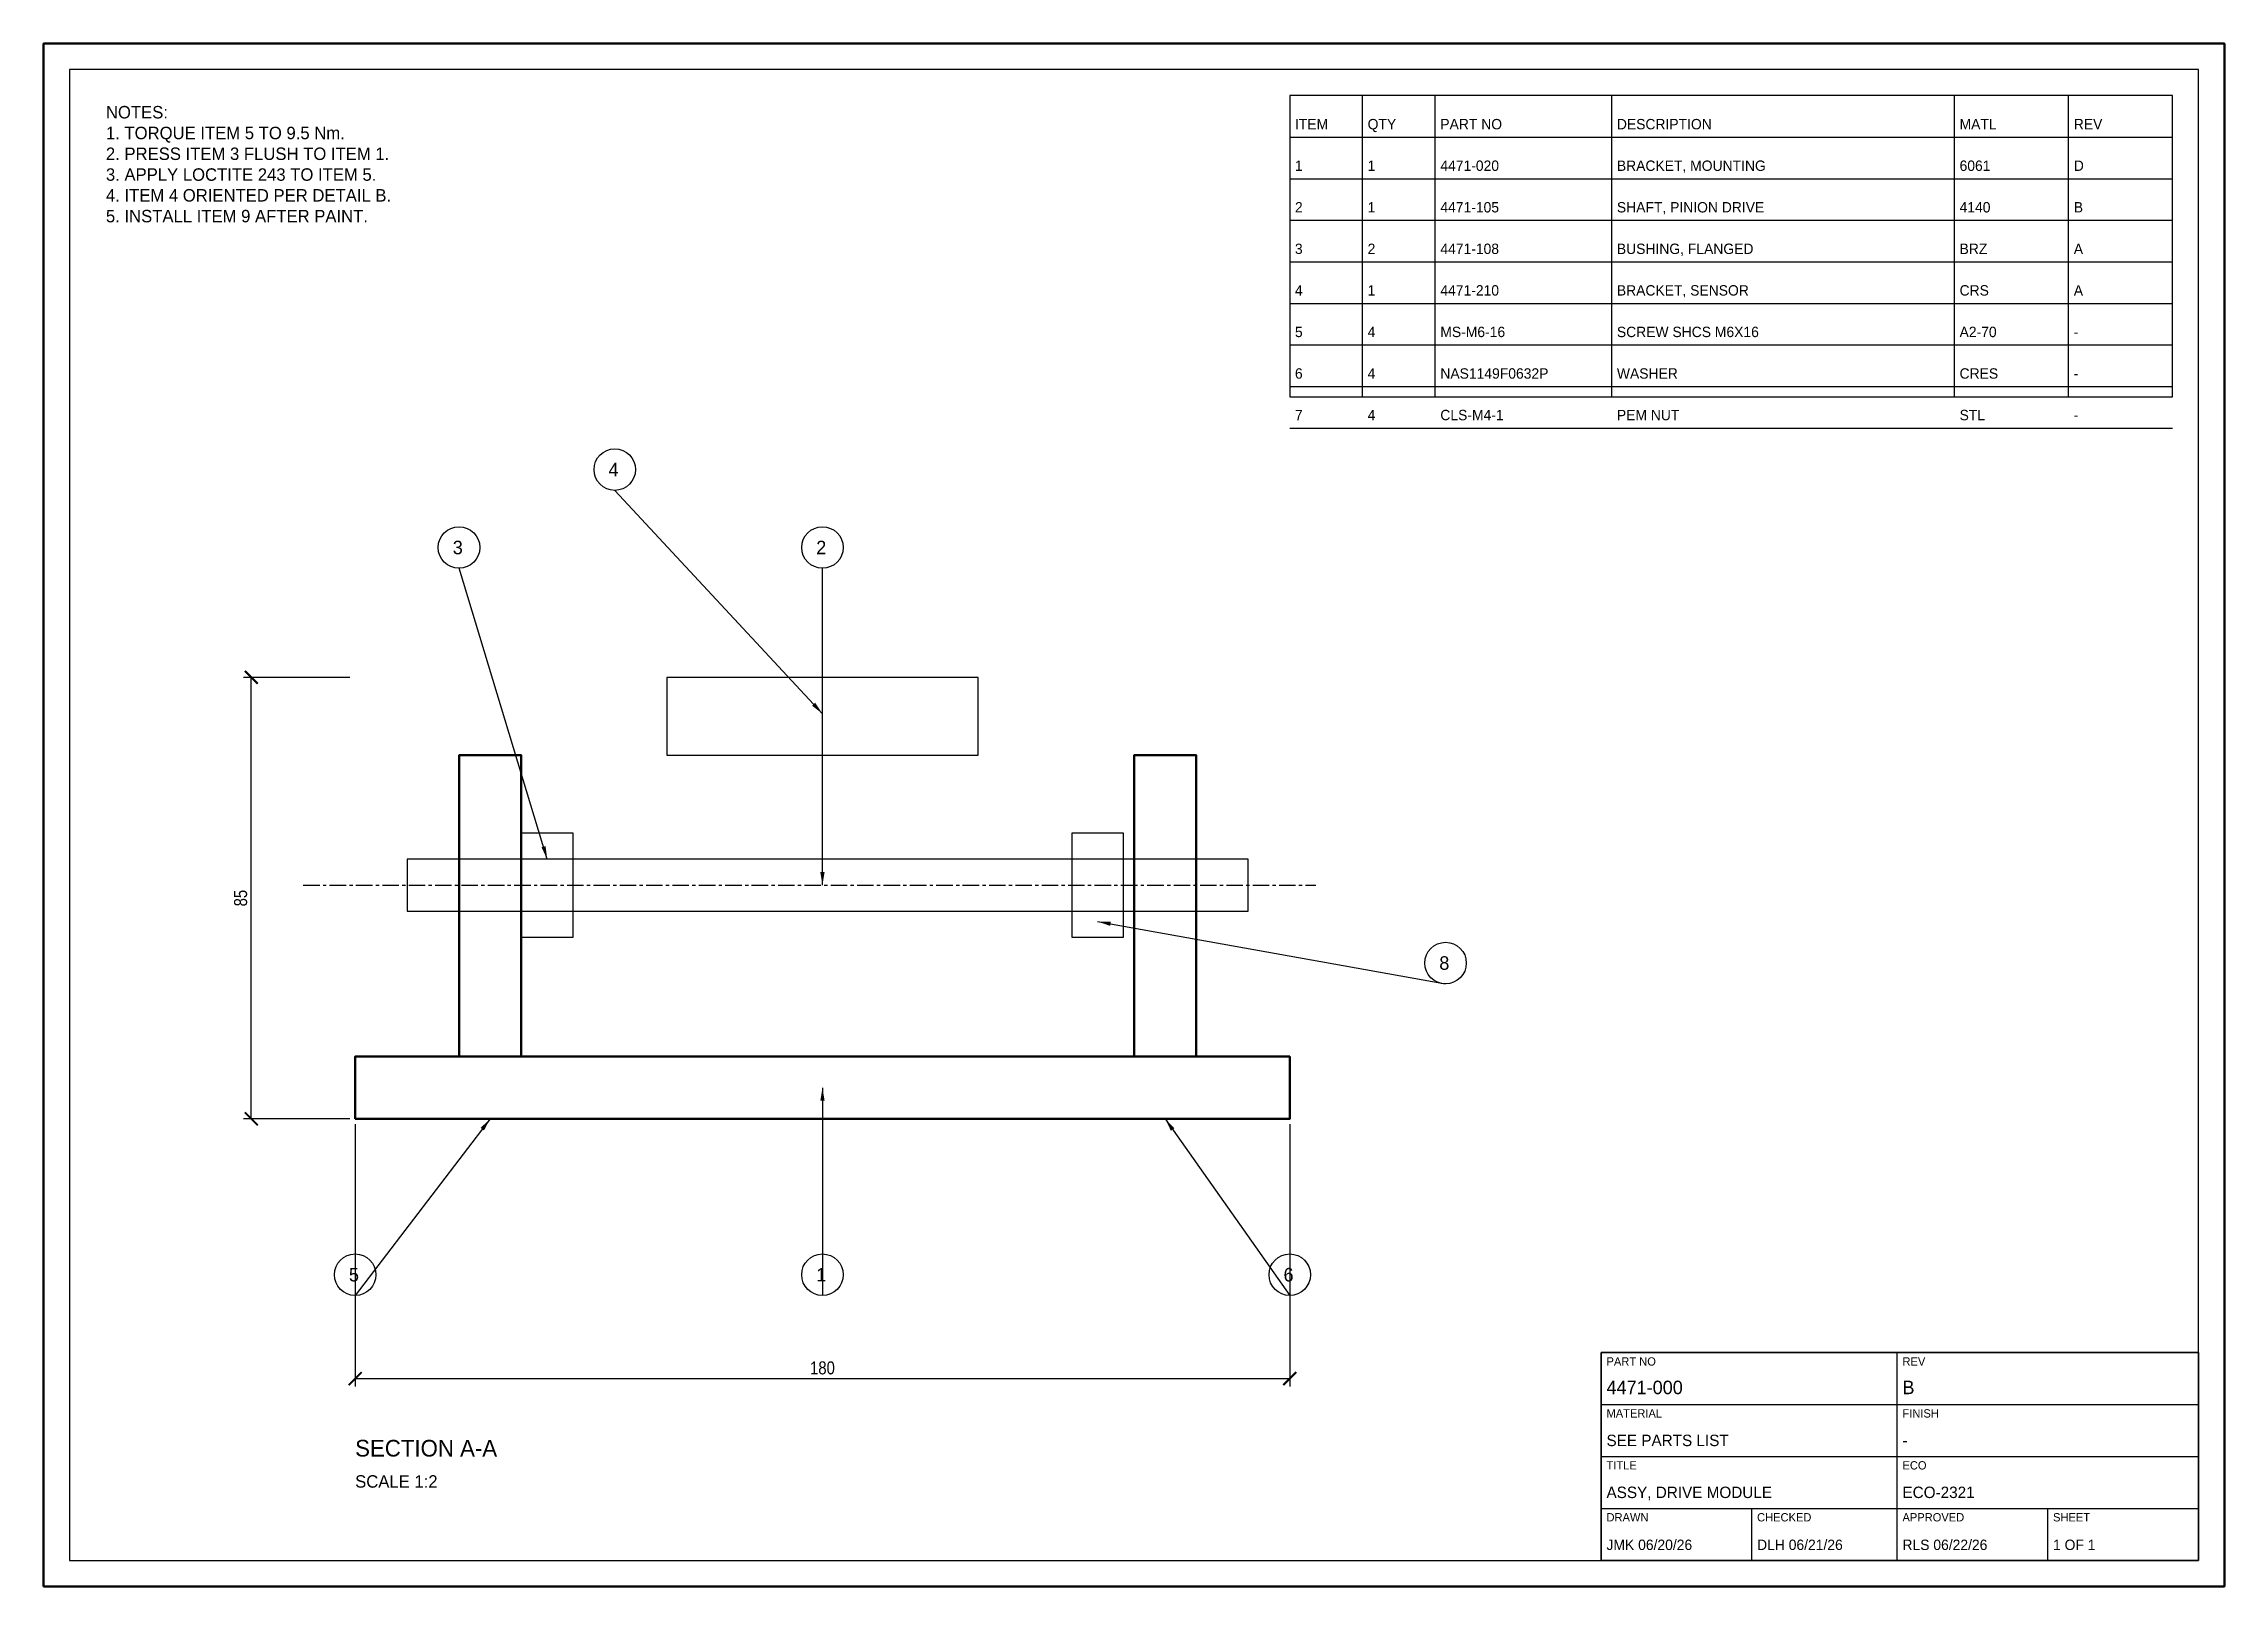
# Model space of a CAD drawing. Header units: millimetres. Extents: x 0 to 420, y 0 to 297.
import ezdxf

# ---------------------------------------------------------------- set-up
doc = ezdxf.new("R2010")
doc.units = ezdxf.units.MM
doc.linetypes.add('CENTER', pattern=[5.08, 3.175, -0.635, 0.635, -0.635])
for name, color, linetype in [('DIMS', 7, 'Continuous'), ('GEOM', 7, 'Continuous'), ('NOTES', 7, 'Continuous'), ('TEXT', 7, 'Continuous'), ('TITLE', 7, 'Continuous')]:
    doc.layers.add(name, color=color, linetype=linetype)
doc.styles.add('OpenSansCondensed-Light', font='OpenSansCondensed-Light.ttf')
doc.dimstyles.new('EZDXF', dxfattribs={"dimtxt": 2.5, "dimasz": 2.5, "dimexe": 1.5, "dimexo": 1, "dimgap": 0.8, "dimtad": 1, "dimdec": 1, "dimzin": 12, "dimdsep": 46, "dimtxsty": 'OpenSansCondensed-Light', "dimblk": 'ARCHTICK', "dimcen": 2.5, "dimazin": 3, "dimtfac": 0.5, "dimtmove": 2, "dimatfit": 3})

# ---------------------------------------------------------------- blocks, each defined once
blk = doc.blocks.new('_ARCHTICK')
at = {"color": 0, "linetype": 'BYBLOCK', "const_width": 0.15}
blk.add_lwpolyline([(-0.5, -0.5), (0.5, 0.5)], dxfattribs=at)
blk = doc.blocks.new('TITLE_BLOCK')
at = {"layer": 'TITLE'}
for p, q in [((57, 10), (57, 40)), ((0, 30), (115, 30)), ((0, 20), (115, 20)), ((0, 10), (115, 10)), ((29, 0), (29, 10)), ((57, 0), (57, 10)), ((86, 0), (86, 10))]:
    blk.add_line(p, q, dxfattribs=at)
at = {"layer": 'TITLE', "lineweight": 35}
blk.add_lwpolyline([(0, 0), (115, 0), (115, 40), (0, 40)], close=True, dxfattribs=at)
at = {"layer": 'TITLE', "color": 8}
for s, p in [('PART NO', (1, 37.5)), ('REV', (58, 37.5)), ('MATERIAL', (1, 27.5)), ('FINISH', (58, 27.5)), ('TITLE', (1, 17.5)), ('ECO', (58, 17.5)), ('DRAWN', (1, 7.5)), ('CHECKED', (30, 7.5)), ('APPROVED', (58, 7.5)), ('SHEET', (87, 7.5))]:
    blk.add_text(s, height=1.6, dxfattribs=at).set_placement(p)
at = {"layer": 'TITLE'}
for tag, p, height in [('PART_NO', (1, 32), 2.6), ('REV', (58, 32), 2.6), ('MATERIAL', (1, 22), 2.2), ('FINISH', (58, 22), 2.2), ('TITLE', (1, 12), 2.2), ('ECO', (58, 12), 2.2), ('DRAWN', (1, 2), 2), ('CHECKED', (30, 2), 2), ('APPROVED', (58, 2), 2), ('SHEET', (87, 2), 2)]:
    blk.add_attdef(tag, p, '', height=height, dxfattribs=at)

msp = doc.modelspace()

# ---------------------------------------------------------------- linework, layer by layer
at = {"layer": 'DIMS'}
for centre in [(110, 215), (80, 200), (150, 200), (270, 120), (60, 60), (150, 60), (240, 60)]:
    msp.add_circle(centre, 4, dxfattribs=at)
at = {"layer": 'GEOM', "color": 8, "linetype": 'CENTER'}
msp.add_line((50, 135), (245, 135), dxfattribs=at)
at = {"layer": 'GEOM', "lineweight": 50}
for points in [[(0, 0), (420, 0), (420, 297), (0, 297)], [(80, 102), (92, 102), (92, 160), (80, 160)], [(210, 102), (222, 102), (222, 160), (210, 160)], [(60, 90), (240, 90), (240, 102), (60, 102)]]:
    msp.add_lwpolyline(points, close=True, dxfattribs=at)
at = {"layer": 'GEOM'}
for points in [[(5, 5), (415, 5), (415, 292), (5, 292)], [(120, 160), (180, 160), (180, 175), (120, 175)], [(92, 125), (102, 125), (102, 145), (92, 145)], [(198, 125), (208, 125), (208, 145), (198, 145)], [(70, 130), (232, 130), (232, 140), (70, 140)]]:
    msp.add_lwpolyline(points, close=True, dxfattribs=at)
at = {"layer": 'TITLE'}
for p, q in [((254, 229), (254, 287)), ((268, 229), (268, 287)), ((302, 229), (302, 287)), ((368, 229), (368, 287)), ((390, 229), (390, 287)), ((240, 279), (410, 279)), ((240, 271), (410, 271)), ((240, 263), (410, 263)), ((240, 255), (410, 255)), ((240, 247), (410, 247)), ((240, 239), (410, 239)), ((240, 231), (410, 231)), ((240, 223), (410, 223))]:
    msp.add_line(p, q, dxfattribs=at)
msp.add_lwpolyline([(240, 229), (410, 229), (410, 287), (240, 287)], close=True, dxfattribs=at)

# ---------------------------------------------------------------- block references
msp.add_blockref('TITLE_BLOCK', (300, 5), dxfattribs=at).add_auto_attribs({'PART_NO': '4471-000', 'REV': 'B', 'MATERIAL': 'SEE PARTS LIST', 'FINISH': '-', 'TITLE': 'ASSY, DRIVE MODULE', 'ECO': 'ECO-2321', 'DRAWN': 'JMK 06/20/26', 'CHECKED': 'DLH 06/21/26', 'APPROVED': 'RLS 06/22/26', 'SHEET': '1 OF 1'})

# ---------------------------------------------------------------- texts
at = {"layer": 'DIMS'}
for s, p in [('4', (108.8, 213.7)), ('3', (78.8, 198.7)), ('2', (148.8, 198.7)), ('8', (268.8, 118.7)), ('5', (58.8, 58.7)), ('1', (148.8, 58.7)), ('6', (238.8, 58.7))]:
    msp.add_text(s, height=2.6, dxfattribs=at).set_placement(p)
at = {"layer": 'NOTES', "insert": (12, 285), "char_height": 2.4, "width": 160, "attachment_point": 1}
msp.add_mtext('NOTES:\\P1. TORQUE ITEM 5 TO 9.5 Nm.\\P2. PRESS ITEM 3 FLUSH TO ITEM 1.\\P3. APPLY LOCTITE 243 TO ITEM 5.\\P4. ITEM 4 ORIENTED PER DETAIL B.\\P5. INSTALL ITEM 9 AFTER PAINT.', dxfattribs=at)
at = {"layer": 'TEXT'}
for s, height, p in [('SECTION A-A', 3.2, (60, 25)), ('SCALE 1:2', 2.4, (60, 19))]:
    msp.add_text(s, height=height, dxfattribs=at).set_placement(p)
at = {"layer": 'TITLE'}
for s, p in [('ITEM', (241, 280.5)), ('QTY', (255, 280.5)), ('PART NO', (269, 280.5)), ('DESCRIPTION', (303, 280.5)), ('MATL', (369, 280.5)), ('REV', (391, 280.5)), ('1', (241, 272.5)), ('1', (255, 272.5)), ('4471-020', (269, 272.5)), ('BRACKET, MOUNTING', (303, 272.5)), ('6061', (369, 272.5)), ('D', (391, 272.5)), ('2', (241, 264.5)), ('1', (255, 264.5)), ('4471-105', (269, 264.5)), ('SHAFT, PINION DRIVE', (303, 264.5)), ('4140', (369, 264.5)), ('B', (391, 264.5)), ('3', (241, 256.5)), ('2', (255, 256.5)), ('4471-108', (269, 256.5)), ('BUSHING, FLANGED', (303, 256.5)), ('BRZ', (369, 256.5)), ('A', (391, 256.5)), ('4', (241, 248.5)), ('1', (255, 248.5)), ('4471-210', (269, 248.5)), ('BRACKET, SENSOR', (303, 248.5)), ('CRS', (369, 248.5)), ('A', (391, 248.5)), ('5', (241, 240.5)), ('4', (255, 240.5)), ('MS-M6-16', (269, 240.5)), ('SCREW SHCS M6X16', (303, 240.5)), ('A2-70', (369, 240.5)), ('-', (391, 240.5)), ('6', (241, 232.5)), ('4', (255, 232.5)), ('NAS1149F0632P', (269, 232.5)), ('WASHER', (303, 232.5)), ('CRES', (369, 232.5)), ('-', (391, 232.5)), ('7', (241, 224.5)), ('4', (255, 224.5)), ('CLS-M4-1', (269, 224.5)), ('PEM NUT', (303, 224.5)), ('STL', (369, 224.5)), ('-', (391, 224.5))]:
    msp.add_text(s, height=2, dxfattribs=at).set_placement(p)

# ---------------------------------------------------------------- dimensions: what is measured, and where the dimension line sits
at = {"layer": 'DIMS'}
msp.add_linear_dim(base=(40, 90), p1=(60, 90), p2=(60, 175), angle=90, dimstyle='EZDXF', dxfattribs=at).render()
msp.add_linear_dim(base=(60, 40), p1=(60, 90), p2=(240, 90), dimstyle='EZDXF', dxfattribs=at).render()

# ---------------------------------------------------------------- leaders
for points in [[(150, 168), (110, 211)], [(97, 140), (80, 196)], [(150, 135), (150, 196)], [(203, 128), (270, 116)], [(150, 96), (150, 56)], [(86, 90), (60, 56)], [(216, 90), (240, 56)]]:
    msp.add_leader(points, dimstyle='EZDXF', dxfattribs=at)

doc.saveas('drawing.dxf')
